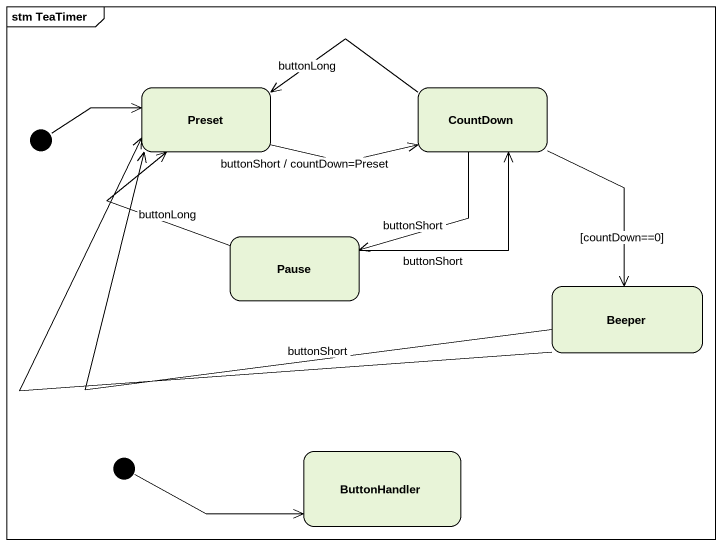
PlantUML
@startuml
mainframe stm TeaTimer
hide empty description
state initial1 <<start>>
state Preset
state CountDown
state Pause
state Beeper
state initial2 <<start>>
state ButtonHandler
initial1 -right-> Preset
Preset -right-> CountDown : buttonShort / countDown=Preset
CountDown -left-> Preset : buttonLong
CountDown --> Pause : buttonShort
CountDown --> Beeper : [countDown==0]
Pause -up-> Preset : buttonLong
Pause -up-> CountDown : buttonShort
Beeper -left-> Preset : buttonShort
Beeper -left-> Preset
initial2 -right-> ButtonHandler
@enduml
